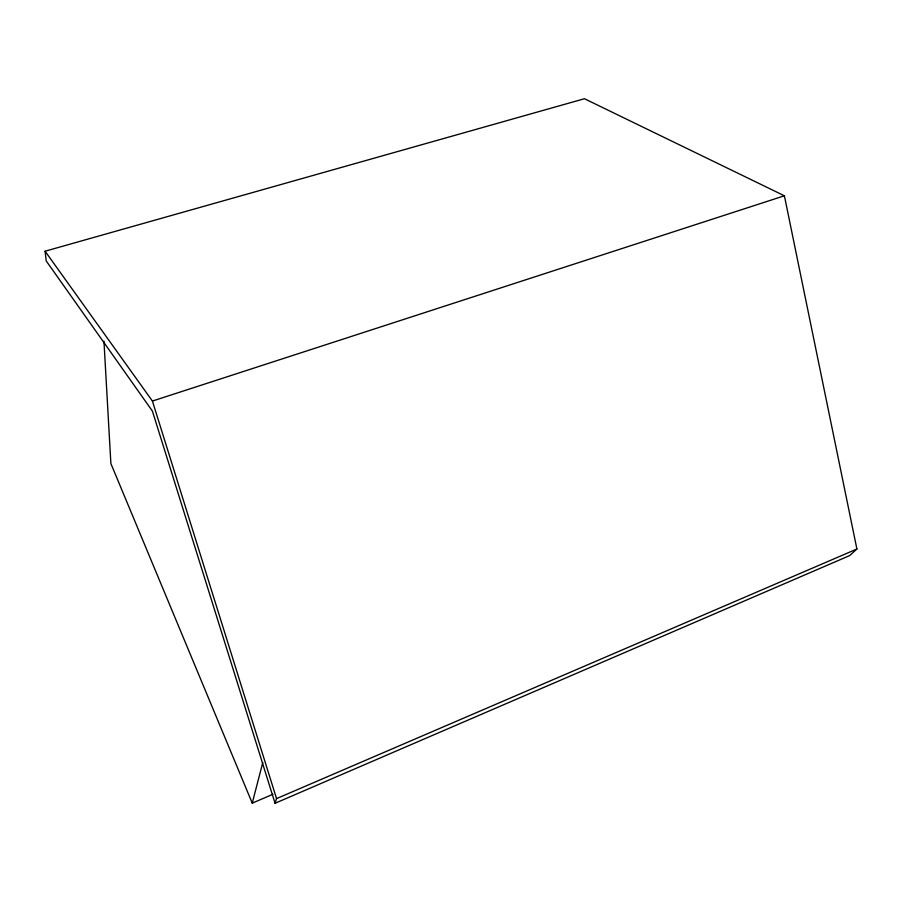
<?xml version="1.0" encoding="UTF-8"?>
<svg xmlns="http://www.w3.org/2000/svg" width="902" height="902" viewBox="0 0 902 902"><rect width="100%" height="100%" fill="white"/><g stroke="black" fill="none" stroke-linecap="round" stroke-linejoin="round"><path stroke-width="1.35" d="M272.934 794.267L252.244 803.141L262.798 762.461M275.054 803.276L276.542 798.608L152.415 401.052L45.1 251.207L584.451 98.724L784.39 195.79L856.9 549.002L849.628 555.609L275.054 803.276L152.404 411.109L46.205 260.915L45.1 251.207M276.542 798.608L856.9 549.002M152.415 401.052L784.39 195.79M252.244 803.141L110.878 463.538L103.956 341.182"/></g></svg>
